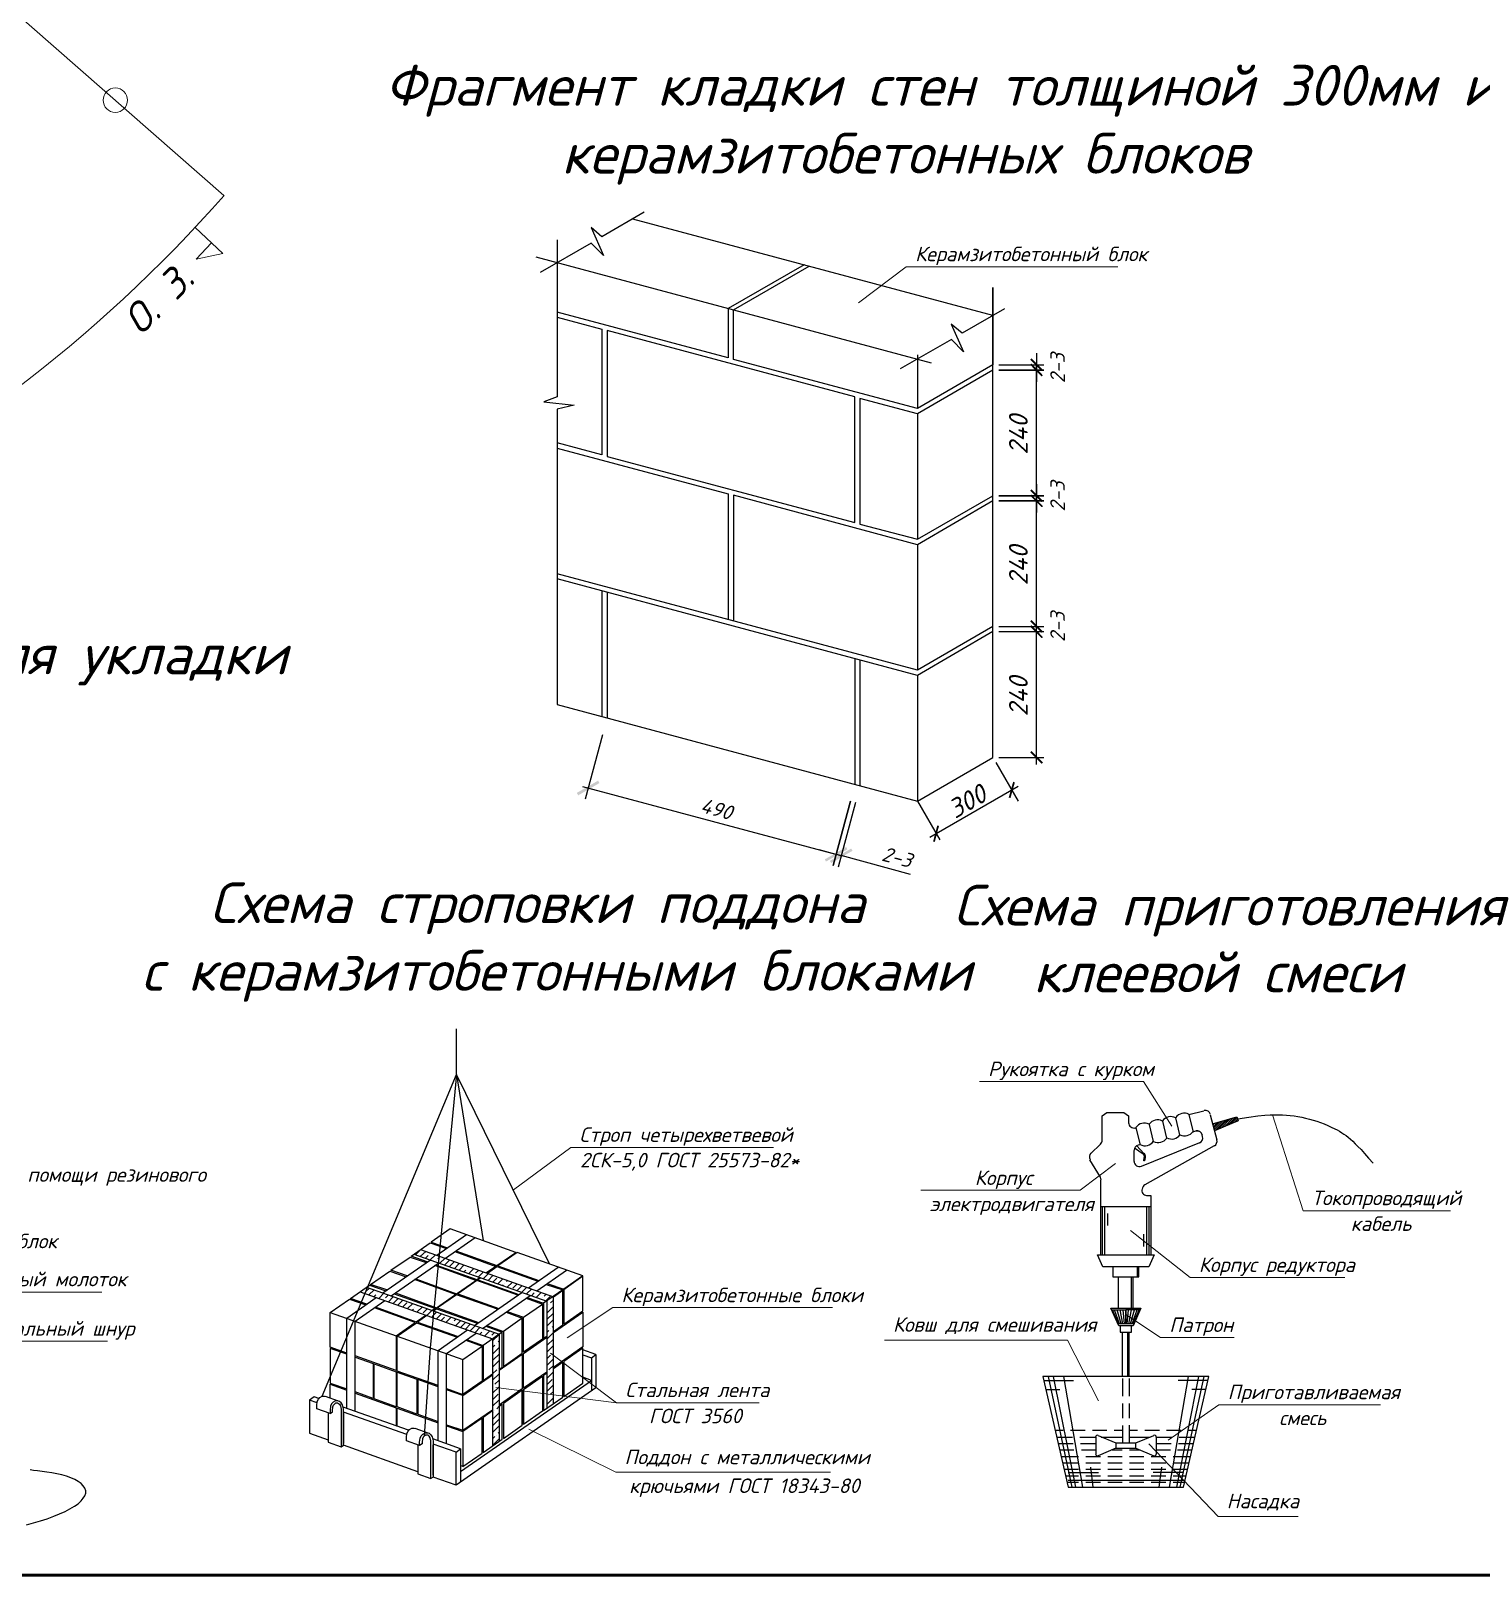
# Model space of a CAD drawing. Header units: millimetres. Extents: x 2279 to 5236, y 896 to 2828.
# Drawn here: x 4765.5 to 5014.7, y 1395.4 to 1660.9 of the extents above; entities that cross this region are included whole.
import ezdxf

# ---------------------------------------------------------------- set-up
doc = ezdxf.new("R2010")
doc.units = ezdxf.units.MM
for name, color, linetype in [('PDF _!!ОСНОВНАЯ', 7, 'Continuous'), ('PDF _!!ТОНКАЯ', 7, 'Continuous'), ('PDF _0', 7, 'Continuous'), ('PDF _СПДС_!!ТОНКАЯ', 7, 'Continuous'), ('PDF _Текст', 7, 'Continuous')]:
    doc.layers.add(name, color=color, linetype=linetype)
doc.styles.add('PDF ISOCPEUR Italic', font='isocpeui.ttf')

msp = doc.modelspace()

# ---------------------------------------------------------------- linework, layer by layer
at = {"layer": 'PDF _!!ОСНОВНАЯ', "lineweight": 50}
msp.add_lwpolyline([(4389.37, 1395.39), (5205.37, 1395.39), (5205.37, 1979.36), (4389.37, 1979.36)], close=True, dxfattribs=at)
at = {"layer": 'PDF _!!ОСНОВНАЯ', "lineweight": 20}
msp.add_lwpolyline([(4793.71, 1627.13), (4798.45, 1622.65), (4793.88, 1621.67), (4796.5, 1624.47)], dxfattribs=at)
msp.add_circle((4779.97, 1649), 2.1, dxfattribs=at)
at = {"layer": 'PDF _!!ТОНКАЯ', "lineweight": 25}
for points in [[(4870.89, 1629.72), (4863.6, 1625.53), (4861.74, 1627.09), (4863.86, 1622.31), (4861.74, 1624.42), (4852.98, 1619.39)], [(4930.83, 1611.98), (4868.94, 1628.57)], [(4855.9, 1624.98), (4855.9, 1597.97), (4853.61, 1597.12), (4858.82, 1596.57), (4855.9, 1595.85), (4855.9, 1545.09), (4917.84, 1528.49), (4930.83, 1535.99), (4930.83, 1616.8), (4930.83, 1603.51), (4917.84, 1595.98)], [(4852.26, 1622.05), (4920.21, 1603.85)], [(4898.36, 1620.7), (4885.32, 1613.16), (4885.32, 1604.7), (4855.9, 1612.57)], [(4917.84, 1605.2), (4917.84, 1595.98), (4886.21, 1604.44), (4886.21, 1612.95), (4899.21, 1620.45)], [(4932.82, 1613.12), (4925.54, 1608.93), (4923.64, 1610.5), (4925.75, 1605.71), (4923.68, 1607.83), (4914.87, 1602.79)], [(4855.9, 1611.68), (4863.6, 1609.61), (4863.6, 1588.02), (4855.9, 1590.09)], [(4938.33, 1605.5), (4938.33, 1603.51), (4938.33, 1602.58), (4938.33, 1600.59)], [(4938.33, 1579.76), (4938.33, 1603.85)], [(4930.83, 1602.58), (4917.84, 1595.09), (4907.97, 1597.71), (4907.97, 1576.12), (4917.84, 1573.5), (4930.83, 1580.99)], [(4931.85, 1603.51), (4939.55, 1603.51)], [(4917.84, 1595.09), (4917.84, 1573.5)], [(4855.9, 1589.16), (4885.32, 1581.29), (4885.32, 1559.69)], [(4938.33, 1582.98), (4938.33, 1580.99), (4938.33, 1580.1), (4938.33, 1578.11)], [(4930.83, 1580.1), (4917.84, 1572.56), (4886.21, 1581.07), (4886.21, 1559.44)], [(4938.33, 1557.24), (4938.33, 1581.33)], [(4917.84, 1572.56), (4917.84, 1550.97)], [(4930.83, 1558.51), (4917.84, 1550.97), (4855.9, 1567.57)], [(4930.83, 1557.62), (4917.84, 1550.09), (4886.21, 1558.55), (4855.9, 1566.68)], [(4863.6, 1564.61), (4863.6, 1543.02)], [(4864.49, 1564.39), (4864.49, 1542.76)], [(4938.33, 1534.76), (4938.33, 1558.85)], [(4931.85, 1558.51), (4939.55, 1558.51)], [(4931.85, 1557.62), (4939.55, 1557.62)], [(4907.08, 1552.96), (4907.08, 1531.37)], [(4907.97, 1552.71), (4907.97, 1531.12)], [(4917.84, 1550.09), (4917.84, 1528.49), (4921.69, 1521.81)], [(4863.69, 1539.88), (4860.73, 1528.79)], [(4931.34, 1535.14), (4935.19, 1528.45)], [(4931.85, 1535.99), (4939.55, 1535.99)], [(4860.3, 1530.99), (4904.84, 1519.05)], [(4919.99, 1522.27), (4935.15, 1531.03)], [(4907.21, 1528.24), (4904.2, 1517.15)], [(4916.65, 1515.88), (4904.75, 1519.1), (4903.87, 1519.31), (4900.94, 1520.11)], [(4838.63, 1481.46), (4838.63, 1489.33)], [(4815.51, 1426.17), (4838.63, 1481.46), (4843.2, 1452.93)], [(4854.67, 1448.82), (4838.63, 1481.46), (4834.1, 1434.47), (4833.08, 1419.31)], [(4949.63, 1470.16), (4949.63, 1474.35), (4950.43, 1474.94), (4953.31, 1474.94), (4954.12, 1474.35), (4954.12, 1473.16)], [(4967.11, 1475.19), (4964.53, 1474.56), (4965.25, 1471.64), (4965.67, 1471.77)], [(4968.17, 1474.56), (4969.31, 1470.24)], [(4968.59, 1472.99), (4972.74, 1474.18), (4973, 1473.5), (4968.89, 1471.81)], [(4969.57, 1472.1), (4971.22, 1473.76)], [(4970.12, 1472.32), (4971.69, 1473.88)], [(4970.67, 1472.53), (4972.15, 1474.01)], [(4971.18, 1472.74), (4972.57, 1474.14)], [(4971.73, 1472.99), (4972.83, 1474.05)], [(4955.26, 1472.27), (4955.39, 1472.32), (4956.11, 1469.4), (4955.77, 1469.31)], [(4957.67, 1472.87), (4958.39, 1469.95)], [(4966.73, 1471.09), (4966.82, 1470.79)], [(4968.64, 1472.74), (4968.98, 1473.08)], [(4968.72, 1472.49), (4969.44, 1473.21)], [(4968.76, 1472.27), (4969.86, 1473.33)], [(4968.85, 1472.02), (4970.33, 1473.5)], [(4969.02, 1471.85), (4970.8, 1473.63)], [(4972.83, 1473.42), (4972.96, 1473.59)], [(4955.05, 1468.42), (4955.05, 1466.52)], [(4955.17, 1468.89), (4956.66, 1467.83)], [(4955.56, 1469.23), (4956.74, 1467.91)], [(4966.31, 1469.73), (4956.32, 1465.67)], [(4949.29, 1463.81), (4947.51, 1466.81)], [(4957, 1467.19), (4956.91, 1466.6), (4956.74, 1466.64), (4956.83, 1467.19)], [(4949.37, 1450.47), (4949.37, 1463.34)], [(4957.25, 1460.67), (4957.97, 1460.67), (4957.97, 1450.47)], [(4957.97, 1458.73), (4949.37, 1458.73)], [(4949.67, 1450.47), (4949.67, 1458.73)], [(4950.05, 1450.47), (4950.05, 1458.73)], [(4957.29, 1450.47), (4957.29, 1458.73)], [(4957.71, 1450.47), (4957.71, 1458.73)], [(4950.56, 1455.51), (4950.56, 1457.58)], [(4833.59, 1449.24), (4830.8, 1450.22), (4834.06, 1452.5), (4836.89, 1451.53)], [(4838.5, 1451.15), (4845.57, 1448.61), (4848.83, 1450.89), (4837.53, 1454.92), (4834.27, 1452.63), (4837.06, 1451.66)], [(4835.24, 1450.39), (4840.36, 1453.94)], [(4836.72, 1449.88), (4841.8, 1453.43)], [(4956.78, 1451.91), (4956.78, 1453.99)], [(4830.12, 1446.83), (4827.32, 1447.8), (4830.63, 1450.09), (4833.42, 1449.12)], [(4831.3, 1450.6), (4854.12, 1442.47), (4854.12, 1424.1)], [(4832.45, 1451.4), (4855.26, 1443.27)], [(4838.33, 1451.02), (4845.36, 1448.48), (4843.75, 1447.38)], [(4855.26, 1424.86), (4855.26, 1443.27), (4860.34, 1446.83), (4857.04, 1444.54), (4857.04, 1438.53), (4860.34, 1440.82), (4860.34, 1446.83), (4849.04, 1450.85), (4845.74, 1448.57), (4852.77, 1446.07)], [(4951.45, 1448.4), (4949.71, 1448.4), (4948.82, 1450.47), (4958.56, 1450.47), (4957.63, 1448.4), (4955.89, 1448.4)], [(4826.65, 1444.42), (4823.85, 1445.39), (4827.15, 1447.68), (4829.95, 1446.7)], [(4825.97, 1443.91), (4834.14, 1449.62)], [(4827.41, 1443.4), (4835.58, 1449.07)], [(4831.6, 1446.32), (4838.63, 1443.78), (4841.93, 1446.07), (4834.86, 1448.61)], [(4835.03, 1448.74), (4842.1, 1446.2), (4842.61, 1446.58)], [(4843.96, 1447.3), (4845.57, 1448.44), (4852.6, 1445.94)], [(4850.99, 1444.8), (4856.07, 1448.35)], [(4852.43, 1444.29), (4857.51, 1447.8)], [(4955.68, 1446.66), (4955.68, 1448.4)], [(4823.22, 1442), (4820.38, 1442.98), (4823.68, 1445.26), (4826.48, 1444.29)], [(4823.13, 1444.93), (4845.95, 1436.8), (4845.95, 1418.42)], [(4828.13, 1443.91), (4835.16, 1441.37), (4838.46, 1443.66), (4831.39, 1446.2)], [(4849.13, 1443.53), (4842.1, 1446.03), (4838.84, 1443.74), (4845.87, 1441.24)], [(4842.82, 1446.53), (4842.27, 1446.15), (4849.3, 1443.66)], [(4854.04, 1445.39), (4856.87, 1444.42)], [(4854.21, 1445.52), (4857.04, 1444.54)], [(4952.42, 1441.28), (4952.42, 1446.66)], [(4954.67, 1441.28), (4954.67, 1446.66)], [(4954.92, 1441.28), (4954.92, 1446.66)], [(4819.75, 1433.58), (4816.91, 1434.6), (4816.91, 1440.57), (4820.21, 1442.85), (4823.01, 1441.88)], [(4819.75, 1424.05), (4819.75, 1439.59), (4824.83, 1443.15)], [(4821.19, 1423.55), (4821.19, 1439.08), (4826.27, 1442.6)], [(4822.03, 1444.12), (4844.81, 1436.04), (4844.81, 1417.62)], [(4827.92, 1443.78), (4834.99, 1441.24), (4834.44, 1440.9)], [(4845.65, 1441.12), (4838.63, 1443.61), (4835.37, 1441.33), (4842.4, 1438.83)], [(4841.68, 1438.32), (4849.85, 1443.99)], [(4843.11, 1437.81), (4851.29, 1443.49)], [(4850.57, 1443.02), (4853.4, 1442)], [(4850.78, 1443.15), (4853.57, 1442.13)], [(4855.26, 1437.26), (4856.87, 1438.41), (4856.87, 1444.42), (4853.57, 1442.13), (4853.57, 1436.12), (4854.12, 1436.5)], [(4816.91, 1440.57), (4828.26, 1436.54), (4831.52, 1438.83), (4824.49, 1441.37)], [(4824.66, 1441.5), (4831.68, 1438.96), (4833.34, 1440.1)], [(4833.5, 1440.06), (4831.9, 1438.91), (4838.92, 1436.42)], [(4834.65, 1440.82), (4835.16, 1441.2), (4842.18, 1438.7)], [(4847.14, 1440.61), (4849.93, 1439.59)], [(4847.31, 1440.73), (4850.14, 1439.72)], [(4855.26, 1437.09), (4860.34, 1440.61), (4860.34, 1434.64), (4855.26, 1431.08)], [(4952.72, 1438.28), (4952.47, 1438.28), (4951.11, 1441.28), (4953.69, 1441.28), (4956.28, 1441.28), (4954.92, 1438.28), (4954.67, 1438.28), (4953.69, 1438.28), (4952.72, 1438.28), (4952.72, 1437.14), (4953.69, 1437.14), (4954.67, 1437.14), (4954.67, 1438.28)], [(4951.24, 1440.99), (4953.74, 1440.99)], [(4952.42, 1438.58), (4951.36, 1440.99)], [(4952.59, 1438.58), (4951.75, 1440.99)], [(4952.85, 1438.58), (4952.17, 1440.99)], [(4953.14, 1438.58), (4952.72, 1440.99)], [(4953.44, 1438.58), (4953.23, 1440.99)], [(4956.15, 1440.99), (4953.65, 1440.99)], [(4953.9, 1438.58), (4954.12, 1440.99)], [(4954.2, 1438.58), (4954.62, 1440.99)], [(4954.5, 1438.58), (4955.17, 1440.99)], [(4954.75, 1438.58), (4955.64, 1440.99)], [(4954.96, 1438.58), (4955.98, 1440.99)], [(4828.26, 1436.54), (4828.26, 1430.57), (4821.19, 1433.07)], [(4835.45, 1427.99), (4828.42, 1430.49), (4828.42, 1436.5), (4831.73, 1438.79), (4838.75, 1436.29)], [(4828.42, 1436.5), (4839.73, 1432.48), (4843.03, 1434.77), (4843.03, 1428.75), (4839.73, 1426.47), (4839.73, 1432.48)], [(4835.45, 1418.47), (4835.45, 1434), (4840.53, 1437.56)], [(4836.89, 1417.96), (4836.89, 1433.5), (4842.01, 1437.01)], [(4845.95, 1430.79), (4846.46, 1431.17), (4846.46, 1437.18), (4843.2, 1434.89), (4843.2, 1428.88), (4844.81, 1430.02)], [(4843.67, 1438.19), (4846.46, 1437.18)], [(4843.83, 1438.32), (4846.67, 1437.31)], [(4955.05, 1438.58), (4953.69, 1438.58), (4952.34, 1438.58)], [(4953.1, 1429.56), (4953.1, 1437.14)], [(4954.03, 1429.56), (4954.03, 1437.14)], [(4954.24, 1429.56), (4954.24, 1437.14)], [(4819.75, 1433.37), (4816.91, 1434.38), (4816.91, 1428.37), (4819.75, 1427.4)], [(4840.19, 1435.78), (4843.03, 1434.77)], [(4840.36, 1435.91), (4843.2, 1434.89)], [(4854.12, 1430.28), (4850.14, 1427.53), (4850.14, 1433.5), (4854.12, 1436.29)], [(4862.59, 1433.33), (4860.34, 1434.13)], [(4821.19, 1432.86), (4824.28, 1431.76), (4824.28, 1425.79), (4821.19, 1426.89)], [(4860.34, 1433.28), (4861.83, 1432.78), (4862.59, 1433.33), (4862.59, 1427.61), (4838.54, 1410.85), (4838.54, 1412.67), (4838.54, 1416.56), (4839.3, 1417.11), (4839.3, 1411.4)], [(4845.95, 1430.62), (4849.93, 1433.37), (4849.93, 1427.4), (4845.95, 1424.6)], [(4854.12, 1430.11), (4853.57, 1429.73), (4853.57, 1423.72), (4856.87, 1426), (4856.87, 1432.01), (4855.26, 1430.87)], [(4861.83, 1432.78), (4861.83, 1427.06)], [(4835.45, 1427.78), (4831.98, 1429.01), (4831.98, 1423.04), (4835.45, 1421.81)], [(4839.3, 1413.22), (4861.83, 1428.88), (4860.34, 1429.43)], [(4839.73, 1426.26), (4844.81, 1429.81)], [(4850.14, 1427.31), (4850.14, 1421.3), (4850.14, 1427.31), (4853.4, 1429.6), (4853.4, 1423.59), (4850.14, 1421.3)], [(4939.6, 1428.84), (4944.68, 1428.84)], [(4940.32, 1429.56), (4944.38, 1410.51)], [(4941.2, 1429.56), (4945.01, 1410.51)], [(4942.94, 1429.56), (4946.2, 1410.51)], [(4953.1, 1429.18), (4953.1, 1426.17)], [(4954.24, 1429.22), (4954.24, 1426.17)], [(4964.4, 1429.56), (4961.14, 1410.51)], [(4966.18, 1429.56), (4962.37, 1410.51)], [(4967.79, 1428.84), (4962.67, 1428.84)], [(4967.07, 1429.56), (4962.96, 1410.51)], [(4814.96, 1425.75), (4814.12, 1426.04), (4813.35, 1425.49), (4813.35, 1421.64), (4813.35, 1419.82), (4816.57, 1418.68)], [(4816.87, 1423.17), (4814.62, 1424.01), (4814.62, 1424.56), (4814.67, 1425.24), (4814.88, 1425.66), (4815.13, 1425.92), (4815.51, 1426.17), (4815.94, 1426.17), (4816.23, 1426.09), (4816.23, 1426.04)], [(4818.35, 1425.32), (4816.11, 1426.13)], [(4816.91, 1425.83), (4816.91, 1428.2), (4819.75, 1427.19)], [(4821.19, 1426.68), (4828.26, 1424.18), (4828.26, 1421.05)], [(4836.89, 1427.48), (4839.73, 1426.47)], [(4836.89, 1421.26), (4839.73, 1420.29), (4839.73, 1426.26), (4836.89, 1427.27)], [(4939.93, 1427.31), (4942.35, 1427.31)], [(4967.45, 1427.31), (4965, 1427.31)], [(4814.67, 1425.03), (4813.35, 1425.49)], [(4816.57, 1423.29), (4816.57, 1418.25), (4818.81, 1417.45), (4819.2, 1417.75), (4819.2, 1423.25), (4819.2, 1418.04)], [(4819.2, 1423.25), (4819.2, 1423.97), (4819.03, 1424.69), (4818.77, 1425.03), (4818.48, 1425.24), (4818.22, 1425.37), (4817.8, 1425.37), (4817.42, 1425.11), (4817.12, 1424.86), (4816.95, 1424.44), (4816.87, 1423.76), (4816.87, 1423.17), (4817.29, 1423.46), (4817.29, 1423.72), (4817.33, 1424.31), (4817.46, 1424.6), (4817.67, 1424.82), (4817.88, 1424.99), (4818.14, 1424.99), (4818.31, 1424.9), (4818.48, 1424.77), (4818.69, 1424.52), (4818.81, 1423.93), (4818.81, 1423.25), (4818.81, 1417.45)], [(4830.37, 1420.29), (4819.11, 1424.27)], [(4830.08, 1419.57), (4819.2, 1423.42)], [(4828.42, 1420.96), (4828.42, 1424.1), (4835.45, 1421.6)], [(4839.73, 1420.29), (4844.81, 1423.8)], [(4844.81, 1423.63), (4843.2, 1422.49), (4843.2, 1416.48), (4846.46, 1418.76), (4846.46, 1424.77), (4845.95, 1424.39)], [(4953.1, 1424.9), (4953.1, 1422.4)], [(4954.24, 1424.9), (4954.24, 1422.4)], [(4832.28, 1417.7), (4830.03, 1418.51), (4830.03, 1419.06), (4830.08, 1419.74), (4830.29, 1420.16), (4830.54, 1420.46), (4830.92, 1420.67), (4831.35, 1420.67), (4831.64, 1420.58)], [(4833.76, 1419.82), (4831.52, 1420.63)], [(4836.89, 1421.09), (4839.73, 1420.08)], [(4839.73, 1414.06), (4843.03, 1416.35), (4843.03, 1422.36), (4839.73, 1420.08), (4839.73, 1414.06), (4839.3, 1414.23)], [(4953.1, 1421.13), (4953.1, 1418.13)], [(4954.24, 1421.18), (4954.24, 1418.13)], [(4838.54, 1410.85), (4834.61, 1412.24), (4834.22, 1411.99), (4834.22, 1417.75), (4834.22, 1418.47), (4834.1, 1419.02), (4833.89, 1419.27), (4833.72, 1419.44), (4833.55, 1419.48), (4833.29, 1419.48), (4833.08, 1419.31), (4832.87, 1419.14), (4832.74, 1418.85), (4832.7, 1418.25), (4832.7, 1417.96), (4832.28, 1417.7), (4832.28, 1418.25), (4832.36, 1418.93), (4832.53, 1419.36), (4832.83, 1419.65), (4833.21, 1419.86), (4833.63, 1419.86), (4833.89, 1419.78), (4834.18, 1419.52), (4834.44, 1419.19), (4834.61, 1418.51), (4834.61, 1417.75)], [(4839.3, 1417.11), (4834.52, 1418.81)], [(4838.54, 1416.56), (4834.61, 1417.92)], [(4941.46, 1420.29), (4942.9, 1420.29)], [(4941.8, 1419.14), (4944.51, 1419.14)], [(4942.05, 1418.04), (4944.63, 1418.04)], [(4944.17, 1420.29), (4946.67, 1420.29)], [(4945.78, 1419.14), (4948.49, 1419.14)], [(4945.9, 1418.04), (4948.49, 1418.04)], [(4947.94, 1420.29), (4950.43, 1420.29)], [(4948.49, 1419.1), (4948.49, 1416.18)], [(4948.91, 1419.4), (4951.96, 1418.13), (4951.96, 1417.2), (4953.69, 1417.2), (4955.39, 1417.2), (4955.39, 1418.13), (4958.48, 1419.4)], [(4949.46, 1419.14), (4953.1, 1419.14)], [(4951.66, 1420.29), (4953.1, 1420.29)], [(4951.96, 1418.13), (4953.69, 1418.13), (4955.39, 1418.13)], [(4954.24, 1420.29), (4955.68, 1420.29)], [(4954.24, 1419.14), (4957.88, 1419.14)], [(4956.95, 1420.29), (4959.45, 1420.29)], [(4958.86, 1419.14), (4961.61, 1419.14)], [(4958.86, 1419.1), (4958.86, 1416.18)], [(4958.86, 1418.04), (4961.48, 1418.04)], [(4960.68, 1420.29), (4963.18, 1420.29)], [(4962.71, 1418.04), (4965.34, 1418.04)], [(4962.84, 1419.14), (4965.59, 1419.14)], [(4964.45, 1420.29), (4965.89, 1420.29)], [(4831.98, 1413.17), (4819.2, 1417.75)], [(4831.98, 1417.83), (4831.98, 1412.79), (4834.22, 1411.99)], [(4834.61, 1412.58), (4834.61, 1417.79), (4834.61, 1412.24)], [(4942.3, 1416.94), (4944.76, 1416.94)], [(4942.56, 1415.8), (4945.56, 1415.8)], [(4946.03, 1416.94), (4948.49, 1416.94)], [(4946.79, 1415.8), (4949.29, 1415.8)], [(4951.96, 1417.2), (4948.91, 1415.93)], [(4950.56, 1415.8), (4953.06, 1415.8)], [(4951.32, 1416.94), (4953.06, 1416.94)], [(4954.29, 1416.94), (4956.02, 1416.94)], [(4954.29, 1415.8), (4956.78, 1415.8)], [(4955.39, 1417.2), (4958.48, 1415.93)], [(4958.05, 1415.8), (4960.55, 1415.8)], [(4958.86, 1416.94), (4961.36, 1416.94)], [(4961.82, 1415.8), (4964.83, 1415.8)], [(4962.58, 1416.94), (4965.08, 1416.94)], [(4942.81, 1414.7), (4945.56, 1414.7)], [(4943.07, 1413.6), (4945.56, 1413.6)], [(4943.74, 1413.05), (4948.95, 1413.05)], [(4946.79, 1414.7), (4949.29, 1414.7)], [(4946.79, 1413.6), (4949.29, 1413.6)], [(4947.6, 1413.98), (4948.02, 1410.51)], [(4950.56, 1414.7), (4953.06, 1414.7)], [(4950.56, 1413.6), (4953.06, 1413.6)], [(4954.29, 1414.7), (4956.78, 1414.7)], [(4954.29, 1413.6), (4956.78, 1413.6)], [(4958.05, 1414.7), (4960.55, 1414.7)], [(4958.05, 1413.6), (4960.55, 1413.6)], [(4963.6, 1413.05), (4958.39, 1413.05)], [(4959.79, 1413.98), (4959.32, 1410.51)], [(4961.82, 1414.7), (4964.57, 1414.7)], [(4961.82, 1413.6), (4964.32, 1413.6)], [(4943.32, 1412.45), (4945.56, 1412.45)], [(4943.58, 1411.35), (4945.56, 1411.35)], [(4943.74, 1411.74), (4963.6, 1411.74)], [(4946.79, 1412.45), (4949.29, 1412.45)], [(4946.79, 1411.35), (4949.29, 1411.35)], [(4950.56, 1412.45), (4953.06, 1412.45)], [(4950.56, 1411.35), (4953.06, 1411.35)], [(4954.29, 1412.45), (4956.78, 1412.45)], [(4954.29, 1411.35), (4956.78, 1411.35)], [(4958.05, 1412.45), (4960.55, 1412.45)], [(4958.05, 1411.35), (4960.55, 1411.35)], [(4961.82, 1412.45), (4964.07, 1412.45)], [(4961.82, 1411.35), (4963.81, 1411.35)]]:
    msp.add_lwpolyline(points, dxfattribs=at)
for points in [[(4907.08, 1576.37), (4907.08, 1597.97), (4864.49, 1609.4), (4864.49, 1587.76)], [(4939.55, 1602.58), (4931.85, 1602.58)], [(4939.55, 1580.99), (4931.85, 1580.99)], [(4939.55, 1580.1), (4931.85, 1580.1)], [(4903.36, 1517.4), (4906.32, 1528.45)], [(4953.69, 1448.4), (4951.45, 1448.4), (4951.45, 1446.66), (4953.69, 1446.66), (4955.89, 1446.66), (4955.89, 1448.4)], [(4853.4, 1435.99), (4850.14, 1433.71), (4850.14, 1439.72), (4853.4, 1442)], [(4849.93, 1433.58), (4849.93, 1439.59), (4846.67, 1437.31), (4846.67, 1431.29)], [(4953.69, 1440.99), (4953.69, 1438.58)], [(4860.34, 1428.42), (4860.34, 1434.43), (4857.04, 1432.14), (4857.04, 1426.13)], [(4828.26, 1430.36), (4828.26, 1424.35), (4824.45, 1425.71), (4824.45, 1431.72)], [(4831.81, 1429.09), (4831.81, 1423.08), (4828.42, 1424.31), (4828.42, 1430.28)], [(4943.74, 1410.51), (4963.6, 1410.51), (4967.96, 1429.56), (4939.43, 1429.56)], [(4849.93, 1421.18), (4849.93, 1427.19), (4846.67, 1424.9), (4846.67, 1418.89)]]:
    msp.add_lwpolyline(points, close=True, dxfattribs=at)
at = {"layer": 'PDF _!!ТОНКАЯ', "lineweight": 20}
for points in [[(4961.57, 1472.61), (4956.7, 1480.28), (4928.5, 1480.28)], [(4978.88, 1474.56), (4984.13, 1458.05), (5009.49, 1458.05)], [(4848.41, 1461.65), (4858.27, 1468.93), (4893.11, 1468.93)], [(4951.87, 1466.18), (4945.82, 1461.56), (4918.43, 1461.56)], [(4954.46, 1454.66), (4964.74, 1446.58), (4991.33, 1446.58)], [(4831.6, 1450.51), (4832.49, 1451.36)], [(4832.45, 1450.22), (4833.34, 1451.06)], [(4833.29, 1449.92), (4833.72, 1450.34)], [(4834.01, 1450.64), (4834.01, 1450.64)], [(4834.1, 1449.62), (4834.99, 1450.47)], [(4835.41, 1449.79), (4835.58, 1449.96), (4835.79, 1450.18)], [(4835.75, 1449.03), (4836.64, 1449.88)], [(4835.11, 1449.54), (4835.11, 1449.54)], [(4836.6, 1448.74), (4837.44, 1449.62)], [(4837.4, 1448.44), (4838.29, 1449.33)], [(4838.25, 1448.14), (4839.05, 1448.95)], [(4839.05, 1447.85), (4839.94, 1448.74)], [(4839.9, 1447.55), (4840.19, 1447.85)], [(4840.45, 1448.1), (4840.45, 1448.1)], [(4840.74, 1448.4), (4840.79, 1448.44)], [(4840.74, 1447.25), (4841.59, 1448.14)], [(4841.89, 1447.3), (4842.44, 1447.85)], [(4842.4, 1446.66), (4843.24, 1447.55)], [(4843.2, 1446.36), (4844.09, 1447.25)], [(4823.05, 1444.16), (4823.64, 1444.76)], [(4823.56, 1443.57), (4824.45, 1444.46)], [(4841.59, 1447), (4841.59, 1447)], [(4844.05, 1446.07), (4844.89, 1446.96)], [(4844.85, 1445.77), (4845.53, 1446.45)], [(4845.7, 1445.48), (4846.59, 1446.36)], [(4846.5, 1445.18), (4846.63, 1445.31)], [(4846.92, 1445.6), (4846.92, 1445.6)], [(4847.22, 1445.86), (4847.39, 1446.07)], [(4847.35, 1444.88), (4848.24, 1445.77)], [(4848.32, 1444.76), (4849.04, 1445.48)], [(4849, 1444.29), (4849.89, 1445.18)], [(4849.85, 1444.04), (4850.69, 1444.88)], [(4850.65, 1443.74), (4851.54, 1444.59)], [(4824.4, 1443.27), (4824.74, 1443.61)], [(4825.04, 1443.91), (4825.04, 1443.91)], [(4825.25, 1442.98), (4826.1, 1443.87)], [(4826.14, 1442.81), (4826.14, 1442.81)], [(4826.43, 1443.06), (4826.94, 1443.57)], [(4826.9, 1442.39), (4827.75, 1443.27)], [(4827.7, 1442.09), (4828.59, 1442.98)], [(4828.55, 1441.79), (4829.4, 1442.68)], [(4829.36, 1441.5), (4830.08, 1442.22)], [(4830.2, 1441.24), (4831.09, 1442.09)], [(4831.77, 1441.67), (4831.9, 1441.79)], [(4851.5, 1443.44), (4851.96, 1443.91)], [(4852.26, 1444.21), (4852.26, 1444.21)], [(4852.3, 1443.15), (4853.19, 1443.99)], [(4853.36, 1443.06), (4853.36, 1443.06)], [(4853.66, 1443.36), (4854.04, 1443.7)], [(4853.95, 1442.55), (4854.84, 1443.4)], [(4854.5, 1441.96), (4854.5, 1441.96)], [(4854.76, 1442.22), (4855.26, 1442.68)], [(4831.01, 1440.95), (4831.22, 1441.12)], [(4831.47, 1441.37), (4831.47, 1441.37)], [(4831.85, 1440.65), (4832.74, 1441.5)], [(4832.87, 1440.52), (4833.55, 1441.2)], [(4833.5, 1440.06), (4834.39, 1440.9)], [(4834.35, 1439.76), (4834.61, 1440.01), (4835.2, 1440.61)], [(4835.16, 1439.46), (4836.04, 1440.31)], [(4836, 1439.17), (4836.55, 1439.72)], [(4836.81, 1439.97), (4836.81, 1439.97)], [(4836.81, 1438.87), (4837.7, 1439.76)], [(4838.2, 1439.13), (4838.54, 1439.46)], [(4838.46, 1438.28), (4839.35, 1439.17)], [(4854.12, 1441.58), (4854.21, 1441.67)], [(4854.12, 1440.44), (4855.26, 1441.58)], [(4854.12, 1439.34), (4855.26, 1440.44)], [(4854.12, 1438.19), (4855.26, 1439.34)], [(4857.64, 1436.2), (4865.47, 1441.41), (4903.27, 1441.41)], [(4953.69, 1440.23), (4959.62, 1436.25), (4972.28, 1436.25)], [(4837.65, 1438.58), (4837.65, 1438.58)], [(4837.95, 1438.87), (4837.95, 1438.87)], [(4839.35, 1438.03), (4840.19, 1438.87)], [(4840.15, 1437.69), (4841, 1438.58)], [(4840.96, 1437.39), (4841.84, 1438.28)], [(4841.8, 1437.09), (4842.65, 1437.98)], [(4842.61, 1436.8), (4842.99, 1437.18)], [(4843.28, 1437.47), (4843.28, 1437.47)], [(4843.45, 1436.5), (4844.34, 1437.39)], [(4844.68, 1436.63), (4845.15, 1437.09)], [(4844.81, 1435.65), (4845.95, 1436.76)], [(4854.12, 1437.09), (4854.5, 1437.47)], [(4854.12, 1435.95), (4855.26, 1437.09)], [(4854.76, 1437.73), (4854.76, 1437.73)], [(4855.05, 1438.03), (4855.26, 1438.19)], [(4844.38, 1436.33), (4844.38, 1436.33)], [(4844.81, 1434.51), (4845.23, 1434.93)], [(4844.81, 1433.41), (4845.95, 1434.51)], [(4845.53, 1435.23), (4845.53, 1435.23)], [(4845.78, 1435.48), (4845.95, 1435.65)], [(4854.12, 1433.71), (4855.26, 1434.85)], [(4854.21, 1434.93), (4855.26, 1435.95)], [(4948.95, 1425.37), (4943.66, 1435.82), (4912.16, 1435.82)], [(4844.81, 1431.17), (4845.95, 1432.27)], [(4844.94, 1432.39), (4845.95, 1433.41)], [(4845.36, 1427.65), (4866.1, 1424.99), (4854.76, 1433.54)], [(4854.12, 1432.61), (4854.76, 1433.24)], [(4854.12, 1431.46), (4855.26, 1432.61)], [(4854.5, 1430.7), (4855.26, 1431.46)], [(4855.05, 1433.54), (4855.05, 1433.54)], [(4844.81, 1430.02), (4845.53, 1430.7)], [(4844.81, 1428.92), (4845.95, 1430.02)], [(4845.23, 1428.2), (4845.95, 1428.92)], [(4845.78, 1431), (4845.78, 1431)], [(4854.12, 1429.22), (4855.26, 1430.36)], [(4854.12, 1428.12), (4855.05, 1429.05)], [(4854.21, 1430.45), (4854.21, 1430.45)], [(4844.81, 1426.68), (4845.95, 1427.78)], [(4844.81, 1425.54), (4845.78, 1426.51)], [(4844.94, 1427.91), (4844.94, 1427.91)], [(4854.12, 1426.98), (4855.26, 1428.12)], [(4854.12, 1425.87), (4854.21, 1425.96)], [(4854.12, 1424.73), (4855.26, 1425.87)], [(4854.5, 1426.21), (4854.5, 1426.21)], [(4854.76, 1426.51), (4855.26, 1426.98)], [(4844.81, 1424.44), (4845.95, 1425.54)], [(4844.81, 1423.29), (4844.94, 1423.42)], [(4844.81, 1422.15), (4845.95, 1423.29)], [(4845.23, 1423.72), (4845.23, 1423.72)], [(4845.53, 1423.97), (4845.95, 1424.44)], [(4866.1, 1424.99), (4890.66, 1424.99)], [(4960.97, 1418.59), (4969.65, 1424.69), (4997.47, 1424.69)], [(4844.81, 1421.05), (4845.95, 1422.19)], [(4844.81, 1419.91), (4845.95, 1421.05)], [(4844.81, 1418.81), (4845.23, 1419.23)], [(4844.81, 1417.66), (4845.95, 1418.81)], [(4845.53, 1419.48), (4845.53, 1419.48)], [(4845.78, 1419.78), (4845.95, 1419.95)], [(4851.03, 1420.5), (4866.02, 1413.09), (4902.89, 1413.09)], [(4957.63, 1417.96), (4969.53, 1405.47), (4983.28, 1405.47)]]:
    msp.add_lwpolyline(points, dxfattribs=at)
at = {"layer": 'PDF _!!ТОНКАЯ', "lineweight": 25}
for points in [[(4962.96, 1471.09), (4962.24, 1474.02, 0.381206), (4959.96, 1473.46), (4960.68, 1470.54)], [(4972.28, 1473.21), (4972.91, 1473.84), (4974.82, 1474.14), (4976.34, 1474.35), (4977.57, 1474.48), (4978.5, 1474.56), (4979.26, 1474.56, -0.119968), (4989.59, 1472.15), (4990.02, 1471.94), (4990.4, 1471.72), (4990.78, 1471.47), (4991.16, 1471.22), (4991.54, 1470.96), (4991.92, 1470.67), (4992.3, 1470.33), (4992.68, 1469.99), (4993.11, 1469.56), (4993.57, 1469.1), (4994.12, 1468.55), (4994.72, 1467.91), (4995.39, 1467.11), (4996.2, 1466.22)], [(4947.68, 1467.91), (4949.33, 1469.52, 0.205524), (4949.63, 1470.18)], [(4968.85, 1469.23), (4956.95, 1462.49, 0.251888), (4956.49, 1461.78)]]:
    msp.add_lwpolyline(points, format="xyb", dxfattribs=at)
msp.add_lwpolyline([(4966.79, 1471.12, 0.411688), (4965.69, 1471.78, -0.411688)], format="xyb", close=True, dxfattribs=at)
for centre, radius, start, end in [((4959.13, 1471.91), 1.76, 62.1332, 145.6018), ((4963.71, 1473.06), 1.76, 62.1332, 145.6018), ((4967.35, 1474.37), 0.91, 14.3592, 103.8647), ((4955.07, 1473.18), 0.91, 180, 283.8647), ((4956.85, 1471.36), 1.76, 62.1332, 145.6018), ((4961.55, 1472.13), 1.76, 242.1332, 325.6018), ((4963.79, 1472.68), 1.76, 242.1332, 325.6018), ((4956, 1468.44), 0.91, 103.8648, 180), ((4956.97, 1470.98), 1.76, 242.1332, 325.6018), ((4959.26, 1471.53), 1.76, 242.1332, 325.6018), ((4965.99, 1470.56), 0.91, 292.1045, 14.3591), ((4968.45, 1470.01), 0.91, 299.1577, 14.3591), ((4948.3, 1467.3), 0.91, 133.5443, 210.2783), ((4956, 1466.54), 0.91, 180, 292.1045), ((4956.13, 1467.34), 0.741, 351.5679, 42.182), ((4956.13, 1467.34), 0.91, 351.568, 42.182), ((4948.51, 1463.36), 0.91, 0, 30.2783), ((4957.27, 1461.5), 0.826, 159.4061, 270.835), ((4948.8, 1419.12), 0.318, 67.2199, 180), ((4958.58, 1419.12), 0.318, 360, 112.7801), ((4948.8, 1416.2), 0.318, 180, 292.7801), ((4958.58, 1416.2), 0.318, 247.2199, 0)]:
    msp.add_arc(centre, radius, start, end, dxfattribs=at)
at = {"layer": 'PDF _!!ТОНКАЯ', "transparency": 33554559}
for points in [[(4937.44, 1604.61), (4937.22, 1604.4), (4939.43, 1602.62)], [(4937.22, 1604.4), (4939.43, 1602.62), (4939.21, 1602.41)], [(4939.43, 1601.69), (4937.22, 1603.51), (4937.44, 1603.72)], [(4939.43, 1601.69), (4937.22, 1603.51), (4937.44, 1603.72)], [(4939.21, 1601.48), (4939.43, 1601.69), (4937.22, 1603.51)], [(4939.21, 1601.48), (4939.43, 1601.69), (4937.22, 1603.51)], [(4937.44, 1582.09), (4937.22, 1581.88), (4939.43, 1580.1)], [(4937.44, 1582.09), (4937.22, 1581.88), (4939.43, 1580.1)], [(4937.22, 1581.88), (4939.43, 1580.1), (4939.21, 1579.89)], [(4937.22, 1581.88), (4939.43, 1580.1), (4939.21, 1579.89)], [(4939.43, 1579.21), (4937.22, 1580.99), (4937.44, 1581.2)], [(4939.43, 1579.21), (4937.22, 1580.99), (4937.44, 1581.2)], [(4939.21, 1579), (4939.43, 1579.21), (4937.22, 1580.99)], [(4939.21, 1579), (4939.43, 1579.21), (4937.22, 1580.99)], [(4937.44, 1559.61), (4937.22, 1559.4), (4939.43, 1557.62)], [(4937.22, 1559.4), (4939.43, 1557.62), (4939.21, 1557.41)], [(4939.43, 1556.69), (4937.22, 1558.51), (4937.44, 1558.72)], [(4939.21, 1556.48), (4939.43, 1556.69), (4937.22, 1558.51)], [(4937.44, 1537.09), (4937.22, 1536.88), (4939.43, 1535.1)], [(4937.22, 1536.88), (4939.43, 1535.1), (4939.21, 1534.89)], [(4933.54, 1529.09), (4933.84, 1529), (4934.3, 1531.8)], [(4933.84, 1529), (4934.3, 1531.8), (4934.6, 1531.71)], [(4921.26, 1524.3), (4920.84, 1521.47), (4920.54, 1521.55)], [(4921.56, 1524.22), (4921.26, 1524.3), (4920.84, 1521.47)]]:
    msp.add_solid(points, dxfattribs=at)
at = {"layer": 'PDF _0', "lineweight": 20}
msp.add_lwpolyline([(4798.62, 1632.6), (4616.33, 1792.49), (4459.01, 1972.42)], dxfattribs=at)
at = {"layer": 'PDF _0', "lineweight": 25}
msp.add_lwpolyline([(4764.67, 1404.03), (4765.9, 1404.37), (4767.08, 1404.71), (4768.27, 1405.09), (4769.37, 1405.51), (4770.38, 1405.94), (4771.32, 1406.36), (4772.16, 1406.78), (4772.92, 1407.25), (4773.56, 1407.67), (4774.07, 1408.14), (4774.45, 1408.6), (4774.74, 1409.03), (4774.87, 1409.49), (4774.87, 1409.91), (4774.7, 1410.34), (4774.45, 1410.76), (4774.07, 1411.14), (4773.56, 1411.48), (4773.01, 1411.82), (4772.33, 1412.12), (4771.57, 1412.41), (4770.76, 1412.62), (4769.92, 1412.79), (4769.07, 1412.96), (4768.18, 1413.09), (4767.38, 1413.22), (4766.57, 1413.3), (4765.9, 1413.39), (4765.3, 1413.51)], dxfattribs=at)
at = {"layer": 'PDF _0', "lineweight": 20}
msp.add_arc((4616.48, 1792.39), 242.3, 295.3125, 318.7518, dxfattribs=at)
at = {"layer": 'PDF _0', "transparency": 33554559}
for points in [[(4862.97, 1532.01), (4859.54, 1529.47), (4859.29, 1529.89)], [(4863.18, 1531.58), (4862.97, 1532.01), (4859.54, 1529.47)], [(4901.92, 1518.46), (4902.13, 1518.08), (4905.6, 1520.58)], [(4901.92, 1518.46), (4902.13, 1518.08), (4905.6, 1520.58)], [(4902.13, 1518.08), (4905.6, 1520.58), (4905.81, 1520.2)], [(4902.13, 1518.08), (4905.6, 1520.58), (4905.81, 1520.2)], [(4906.45, 1520.32), (4903.02, 1517.83), (4902.81, 1518.21)], [(4906.7, 1519.94), (4906.45, 1520.32), (4903.02, 1517.83)]]:
    msp.add_solid(points, dxfattribs=at)
at = {"layer": 'PDF _СПДС_!!ТОНКАЯ', "lineweight": 20}
for points in [[(4907.72, 1614.14), (4915.93, 1620.36), (4952.3, 1620.36)], [(4742.27, 1441.41), (4749.13, 1444.04), (4777.62, 1444.04)], [(4747.65, 1431.21), (4752.98, 1435.61), (4778.6, 1435.61)]]:
    msp.add_lwpolyline(points, dxfattribs=at)

# ---------------------------------------------------------------- texts
at = {"layer": 'PDF _Текст', "attachment_point": 7, "style": 'PDF ISOCPEUR Italic'}
for s, insert, char_height in [('Фрагмент кладки стен толщиной 300мм из', (4826.27, 1646.16), 6.9997), ('керамзитобетонных блоков', (4856.66, 1634.48), 6.9997), ('Керамзитобетонный блок', (4917.45, 1620.63), 2.4999), ('Дерево-металлический поддон для укладки', (4611.76, 1548.37), 6.9997), ('Схема строповки поддона', (4796.17, 1505.61), 6.9997), ('Схема приготовления', (4924.02, 1505.19), 6.9997), ('с керамзитобетонными блоками', (4784.48, 1493.97), 6.9997), ('клеевой смеси', (4937.78, 1495.6), 6.9997), ('Рукоятка с курком', (4929.99, 1480.5), 2.4999), ('Строп четырехветвевой', (4859.75, 1469.2), 2.4999), ('4)Прижатие и осаживание блоков при помощи резинового', (4701.76, 1462.34), 2.4999), ('2СК-5,0 ГОСТ 25573-82*', (4859.84, 1464.92), 2.4999), ('Корпус', (4927.7, 1461.79), 2.5), ('Токопроводящий', (4985.61, 1458.32), 2.4999), ('электродвигателя', (4919.95, 1457.3), 2.4999), ('кабель', (4992.34, 1454.58), 2.5), ('Керамзитобетонный блок', (4730.04, 1450.91), 2.4999), ('Корпус редуктора', (4966.22, 1446.84), 2.4999), ('Резиновый молоток', (4750.61, 1445.05), 2.4999), ('Керамзитобетонные блоки', (4866.95, 1441.64), 2.4999), ('Ковш для смешивания', (4913.64, 1436.84), 2.4999), ('Патрон', (4961.14, 1436.51), 2.5), ('Причальный шнур', (4754.47, 1435.88), 2.4999), ('Стальная лента', (4867.63, 1426), 2.4999), ('Приготавливаемая', (4971.18, 1424.96), 2.4999), ('ГОСТ 3560', (4871.69, 1421.51), 2.5), ('смесь', (4980.03, 1421.18), 2.5), ('Поддон с металлическими', (4867.5, 1414.06), 2.4999), ('крючьями ГОСТ 18343-80', (4868.3, 1408.83), 2.4999), ('Насадка', (4971.01, 1406.49), 2.5)]:
    msp.add_mtext(s, dxfattribs=dict(at, insert=insert, char_height=char_height))
for s, insert, char_height, rotation in [('О. З.', (4784.29, 1608.29), 5, 44.8778), ('2-3', (4943.19, 1600.34), 2.5, 90), ('240', (4936.8, 1588.06), 3.21, 90), ('2-3', (4943.19, 1578.28), 2.5, 90), ('240', (4936.8, 1565.58), 3.21, 90), ('2-3', (4943.19, 1555.84), 2.5, 90), ('240', (4936.8, 1543.06), 3.21, 90), ('300', (4924.31, 1525.36), 3.21, 30.2564), ('490', (4880.37, 1526.63), 2.5, 344.8332), ('2-3', (4911.53, 1518.29), 2.5, 345.4485)]:
    msp.add_mtext(s, dxfattribs=dict(at, insert=insert, char_height=char_height, rotation=rotation))

doc.saveas('drawing.dxf')
